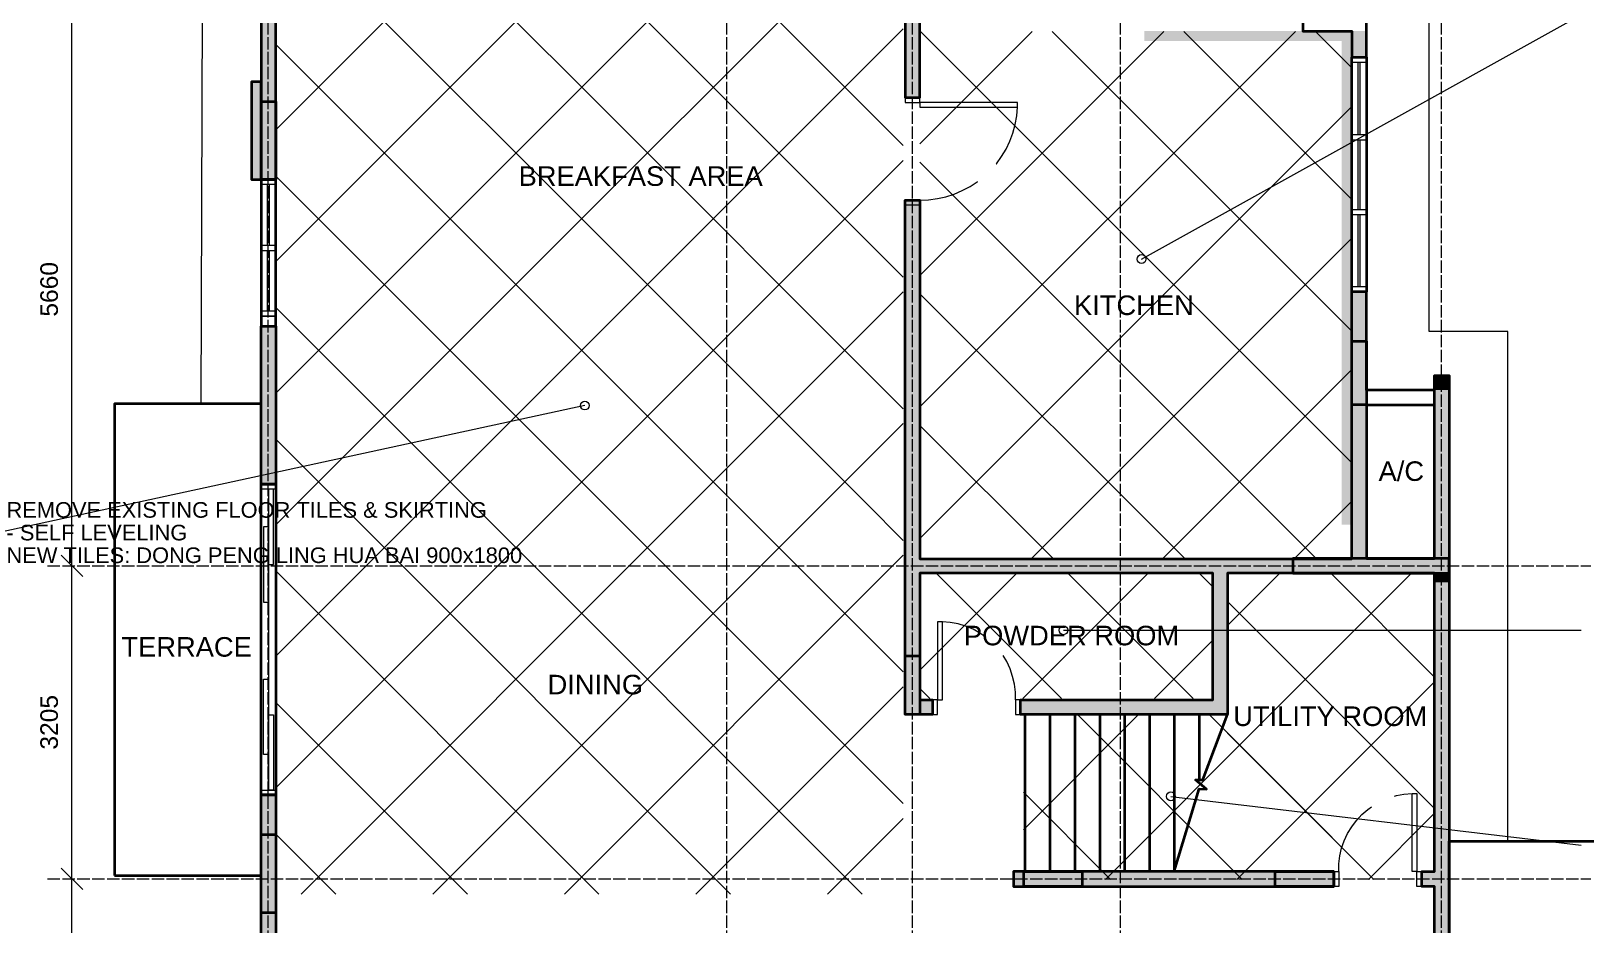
# Model space of a CAD drawing. Header units: millimetres. Extents: x 5 to 415, y 5 to 292.
# Drawn here: x 91.8 to 251, y 102.8 to 194.3 of the extents above; entities that cross this region are included whole.
import ezdxf
from ezdxf.enums import TextEntityAlignment as Align

# ---------------------------------------------------------------- set-up
doc = ezdxf.new("R2010")
doc.units = ezdxf.units.MM
doc.linetypes.add('DASHED', pattern=[1.524, 1.27, -0.254])
for name, color, linetype, lineweight in [('A-DOOR', 7, 'CONTINUOUS', 18), ('A-GRID', 8, 'DASHED', 13), ('A-WALL', 250, 'CONTINUOUS', 35), ('A-WALL-FILL', 250, 'CONTINUOUS', 0), ('A-WALL-NEW', 5, 'CONTINUOUS', 35), ('A-WIND', 7, 'CONTINUOUS', 13), ('I-DIM', 5, 'CONTINUOUS', 13), ('I-NOTE', 1, 'CONTINUOUS', 13), ('I-ROOM', 7, 'CONTINUOUS', 13)]:
    doc.layers.add(name, color=color, linetype=linetype, lineweight=lineweight)
doc.styles.get("Standard").update_dxf_attribs({"font": 'arial.ttf'})

msp = doc.modelspace()

# ---------------------------------------------------------------- hatches: boundary and pattern name
at = {"layer": 'A-WALL-FILL', "true_color": 0x4d4d4d}
h = msp.add_hatch(color=7, dxfattribs=at)
h.dxf.hatch_style = 1
h.paths.add_polyline_path([(116.86, 200.18), (115.36, 200.18), (116.86, 189.13), (116.86, 200.18)])
h = msp.add_hatch(color=7, dxfattribs=at)
h.dxf.hatch_style = 1
h.paths.add_polyline_path([(115.36, 200.18), (116.86, 189.13), (115.36, 189.13), (115.36, 200.18)])
h = msp.add_hatch(color=7, dxfattribs=at)
h.dxf.hatch_style = 1
h.paths.add_polyline_path([(182.81, 198.54), (181.29, 198.54), (182.81, 187.53), (182.81, 198.54)])
h = msp.add_hatch(color=7, dxfattribs=at)
h.dxf.hatch_style = 1
h.paths.add_polyline_path([(181.29, 198.54), (182.81, 187.53), (181.29, 187.53), (181.29, 198.54)])
h = msp.add_hatch(color=7, dxfattribs=at)
h.dxf.hatch_style = 1
h.paths.add_polyline_path([(228.51, 194.33), (227.01, 194.33), (228.51, 191.65), (228.51, 194.33)])
h = msp.add_hatch(color=7, dxfattribs=at)
h.dxf.hatch_style = 1
h.paths.add_polyline_path([(227.01, 194.33), (228.51, 191.65), (227.01, 191.65), (227.01, 194.33)])
h = msp.add_hatch(color=7, dxfattribs=at)
h.dxf.hatch_style = 1
h.paths.add_polyline_path([(115.36, 189.13), (114.37, 189.13), (115.36, 179.15), (115.36, 189.13)])
h = msp.add_hatch(color=7, dxfattribs=at)
h.dxf.hatch_style = 1
h.paths.add_polyline_path([(114.37, 189.13), (115.36, 179.15), (114.37, 179.15), (114.37, 189.13)])
h = msp.add_hatch(color=7, dxfattribs=at)
h.dxf.hatch_style = 1
h.paths.add_polyline_path([(116.86, 189.13), (115.36, 189.13), (116.86, 179.15), (116.86, 189.13)])
h = msp.add_hatch(color=7, dxfattribs=at)
h.dxf.hatch_style = 1
h.paths.add_polyline_path([(115.36, 189.13), (116.86, 179.15), (115.36, 179.15), (115.36, 189.13)])
h = msp.add_hatch(color=7, dxfattribs=at)
h.dxf.hatch_style = 1
h.paths.add_polyline_path([(116.86, 179.15), (116.86, 187.14), (115.36, 179.15), (116.86, 179.15)])
h = msp.add_hatch(color=7, dxfattribs=at)
h.dxf.hatch_style = 1
h.paths.add_polyline_path([(116.86, 187.14), (115.36, 179.15), (115.36, 187.14), (116.86, 187.14)])
h = msp.add_hatch(color=7, dxfattribs=at)
h.dxf.hatch_style = 1
h.paths.add_polyline_path([(182.81, 177.04), (181.29, 177.04), (182.81, 160.9), (182.81, 177.04)])
h = msp.add_hatch(color=7, dxfattribs=at)
h.dxf.hatch_style = 1
h.paths.add_polyline_path([(181.29, 177.04), (182.81, 160.9), (181.29, 160.9), (181.29, 177.04)])
h = msp.add_hatch(color=7, dxfattribs=at)
h.dxf.hatch_style = 1
h.paths.add_polyline_path([(228.51, 167.64), (227.01, 167.64), (228.51, 162.59), (228.51, 167.64)])
h = msp.add_hatch(color=7, dxfattribs=at)
h.dxf.hatch_style = 1
h.paths.add_polyline_path([(227.01, 167.64), (228.51, 162.59), (227.01, 162.59), (227.01, 167.64)])
h = msp.add_hatch(color=7, dxfattribs=at)
h.dxf.hatch_style = 1
h.paths.add_polyline_path([(116.86, 164.13), (115.36, 164.13), (116.86, 147.95), (116.86, 164.13)])
h = msp.add_hatch(color=7, dxfattribs=at)
h.dxf.hatch_style = 1
h.paths.add_polyline_path([(115.36, 164.13), (116.86, 147.95), (115.36, 147.95), (115.36, 164.13)])
h = msp.add_hatch(color=7, dxfattribs=at)
h.dxf.hatch_style = 1
h.paths.add_polyline_path([(228.51, 162.59), (227.01, 162.59), (228.51, 156.09), (228.51, 162.59)])
h = msp.add_hatch(color=7, dxfattribs=at)
h.dxf.hatch_style = 1
h.paths.add_polyline_path([(227.01, 162.59), (228.51, 156.09), (227.01, 156.09), (227.01, 162.59)])
h = msp.add_hatch(color=7, dxfattribs=at)
h.dxf.hatch_style = 1
h.paths.add_polyline_path([(182.81, 160.9), (181.29, 160.9), (182.81, 140.32), (182.81, 160.9)])
h = msp.add_hatch(color=7, dxfattribs=at)
h.dxf.hatch_style = 1
h.paths.add_polyline_path([(181.29, 160.9), (182.81, 140.32), (181.29, 140.32), (181.29, 160.9)])
h = msp.add_hatch(color=7, dxfattribs=at)
h.dxf.hatch_style = 1
h.paths.add_polyline_path([(236.98, 159.08), (235.48, 159.08), (236.98, 157.59), (236.98, 159.08)])
h = msp.add_hatch(color=7, dxfattribs=at)
h.dxf.hatch_style = 1
h.paths.add_polyline_path([(235.48, 159.08), (236.98, 157.59), (235.48, 157.59), (235.48, 159.08)])
h = msp.add_hatch(color=7, dxfattribs=at)
h.dxf.hatch_style = 1
h.paths.add_polyline_path([(236.98, 157.59), (235.48, 157.59), (236.98, 140.34), (236.98, 157.59)])
h = msp.add_hatch(color=7, dxfattribs=at)
h.dxf.hatch_style = 1
h.paths.add_polyline_path([(235.48, 157.59), (236.98, 140.34), (235.48, 140.34), (235.48, 157.59)])
h = msp.add_hatch(color=7, dxfattribs=at)
h.dxf.hatch_style = 1
h.paths.add_polyline_path([(228.51, 156.09), (227.01, 156.09), (228.51, 140.34), (228.51, 156.09)])
h = msp.add_hatch(color=7, dxfattribs=at)
h.dxf.hatch_style = 1
h.paths.add_polyline_path([(227.01, 156.09), (228.51, 140.34), (227.01, 140.34), (227.01, 156.09)])
h = msp.add_hatch(color=7, dxfattribs=at)
h.dxf.hatch_style = 1
h.paths.add_polyline_path([(236.98, 140.32), (181.29, 140.32), (236.98, 138.85), (236.98, 140.32)])
h = msp.add_hatch(color=7, dxfattribs=at)
h.dxf.hatch_style = 1
h.paths.add_polyline_path([(181.29, 140.32), (236.98, 138.85), (181.29, 138.85), (181.29, 140.32)])
h = msp.add_hatch(color=7, dxfattribs=at)
h.dxf.hatch_style = 1
h.paths.add_polyline_path([(236.98, 140.34), (220.99, 140.34), (236.98, 138.85), (236.98, 140.34)])
h = msp.add_hatch(color=7, dxfattribs=at)
h.dxf.hatch_style = 1
h.paths.add_polyline_path([(220.99, 140.34), (236.98, 138.85), (220.99, 138.85), (220.99, 140.34)])
h = msp.add_hatch(color=7, dxfattribs=at)
h.dxf.hatch_style = 1
h.paths.add_polyline_path([(236.98, 140.34), (227.01, 140.34), (236.98, 140.32), (236.98, 140.34)])
h = msp.add_hatch(color=7, dxfattribs=at)
h.dxf.hatch_style = 1
h.paths.add_polyline_path([(227.01, 140.34), (236.98, 140.32), (227.01, 140.32), (227.01, 140.34)])
h = msp.add_hatch(color=7, dxfattribs=at)
h.dxf.hatch_style = 1
h.paths.add_polyline_path([(182.81, 138.85), (181.29, 138.85), (182.81, 125.87), (182.81, 138.85)])
h = msp.add_hatch(color=7, dxfattribs=at)
h.dxf.hatch_style = 1
h.paths.add_polyline_path([(181.29, 138.85), (182.81, 125.87), (181.29, 125.87), (181.29, 138.85)])
h = msp.add_hatch(color=7, dxfattribs=at)
h.dxf.hatch_style = 1
h.paths.add_polyline_path([(214.29, 138.85), (212.8, 138.85), (214.29, 125.87), (214.29, 138.85)])
h = msp.add_hatch(color=7, dxfattribs=at)
h.dxf.hatch_style = 1
h.paths.add_polyline_path([(212.8, 138.85), (214.29, 125.87), (212.8, 125.87), (212.8, 138.85)])
h = msp.add_hatch(color=7, dxfattribs=at)
h.dxf.hatch_style = 1
h.paths.add_polyline_path([(236.98, 138.85), (235.48, 138.85), (236.98, 138.07), (236.98, 138.85)])
h = msp.add_hatch(color=7, dxfattribs=at)
h.dxf.hatch_style = 1
h.paths.add_polyline_path([(235.48, 138.85), (236.98, 138.07), (235.48, 138.07), (235.48, 138.85)])
h = msp.add_hatch(color=7, dxfattribs=at)
h.dxf.hatch_style = 1
h.paths.add_polyline_path([(236.98, 138.07), (235.48, 138.07), (236.98, 111.4), (236.98, 138.07)])
h = msp.add_hatch(color=7, dxfattribs=at)
h.dxf.hatch_style = 1
h.paths.add_polyline_path([(235.48, 138.07), (236.98, 111.4), (235.48, 111.4), (235.48, 138.07)])
h = msp.add_hatch(color=7, dxfattribs=at)
h.dxf.hatch_style = 1
h.paths.add_polyline_path([(181.29, 124.37), (182.81, 124.37), (181.29, 130.38), (181.29, 124.37)])
h = msp.add_hatch(color=7, dxfattribs=at)
h.dxf.hatch_style = 1
h.paths.add_polyline_path([(182.81, 124.37), (181.29, 130.38), (182.81, 130.38), (182.81, 124.37)])
h = msp.add_hatch(color=7, dxfattribs=at)
h.dxf.hatch_style = 1
h.paths.add_polyline_path([(184.11, 125.87), (181.29, 125.87), (184.11, 124.37), (184.11, 125.87)])
h = msp.add_hatch(color=7, dxfattribs=at)
h.dxf.hatch_style = 1
h.paths.add_polyline_path([(181.29, 125.87), (184.11, 124.37), (181.29, 124.37), (181.29, 125.87)])
h = msp.add_hatch(color=7, dxfattribs=at)
h.dxf.hatch_style = 1
h.paths.add_polyline_path([(214.29, 125.87), (193.1, 125.87), (214.29, 124.37), (214.29, 125.87)])
h = msp.add_hatch(color=7, dxfattribs=at)
h.dxf.hatch_style = 1
h.paths.add_polyline_path([(193.1, 125.87), (214.29, 124.37), (193.1, 124.37), (193.1, 125.87)])
h = msp.add_hatch(color=7, dxfattribs=at)
h.dxf.hatch_style = 1
h.paths.add_polyline_path([(116.86, 116.14), (115.36, 116.14), (116.86, 107.89), (116.86, 116.14)])
h = msp.add_hatch(color=7, dxfattribs=at)
h.dxf.hatch_style = 1
h.paths.add_polyline_path([(115.36, 116.14), (116.86, 107.89), (115.36, 107.89), (115.36, 116.14)])
h = msp.add_hatch(color=7, dxfattribs=at)
h.dxf.hatch_style = 1
h.paths.add_polyline_path([(116.86, 104.09), (116.86, 112.09), (115.36, 104.09), (116.86, 104.09)])
h = msp.add_hatch(color=7, dxfattribs=at)
h.dxf.hatch_style = 1
h.paths.add_polyline_path([(116.86, 112.09), (115.36, 104.09), (115.36, 112.09), (116.86, 112.09)])
h = msp.add_hatch(color=7, dxfattribs=at)
h.dxf.hatch_style = 1
h.paths.add_polyline_path([(236.98, 111.4), (235.48, 111.4), (236.98, 108.3), (236.98, 111.4)])
h = msp.add_hatch(color=7, dxfattribs=at)
h.dxf.hatch_style = 1
h.paths.add_polyline_path([(235.48, 111.4), (236.98, 108.3), (235.48, 108.3), (235.48, 111.4)])
h = msp.add_hatch(color=7, dxfattribs=at)
h.dxf.hatch_style = 1
h.paths.add_polyline_path([(225.19, 108.3), (192.37, 108.3), (225.19, 106.78), (225.19, 108.3)])
h = msp.add_hatch(color=7, dxfattribs=at)
h.dxf.hatch_style = 1
h.paths.add_polyline_path([(192.37, 108.3), (225.19, 106.78), (192.37, 106.78), (192.37, 108.3)])
h = msp.add_hatch(color=7, dxfattribs=at)
h.dxf.hatch_style = 1
h.paths.add_polyline_path([(199.43, 106.78), (199.43, 108.3), (193.43, 106.78), (199.43, 106.78)])
h = msp.add_hatch(color=7, dxfattribs=at)
h.dxf.hatch_style = 1
h.paths.add_polyline_path([(199.43, 108.3), (193.43, 106.78), (193.43, 108.3), (199.43, 108.3)])
h = msp.add_hatch(color=7, dxfattribs=at)
h.dxf.hatch_style = 1
h.paths.add_polyline_path([(225.19, 106.78), (225.19, 108.3), (219.19, 106.78), (225.19, 106.78)])
h = msp.add_hatch(color=7, dxfattribs=at)
h.dxf.hatch_style = 1
h.paths.add_polyline_path([(225.19, 108.3), (219.19, 106.78), (219.19, 108.3), (225.19, 108.3)])
h = msp.add_hatch(color=7, dxfattribs=at)
h.dxf.hatch_style = 1
h.paths.add_polyline_path([(236.98, 108.3), (234.18, 108.3), (236.98, 106.78), (236.98, 108.3)])
h = msp.add_hatch(color=7, dxfattribs=at)
h.dxf.hatch_style = 1
h.paths.add_polyline_path([(234.18, 108.3), (236.98, 106.78), (234.18, 106.78), (234.18, 108.3)])
h = msp.add_hatch(color=7, dxfattribs=at)
h.dxf.hatch_style = 1
h.paths.add_polyline_path([(116.86, 107.89), (115.36, 107.89), (116.86, 101.73), (116.86, 107.89)])
h = msp.add_hatch(color=7, dxfattribs=at)
h.dxf.hatch_style = 1
h.paths.add_polyline_path([(115.36, 107.89), (116.86, 101.73), (115.36, 101.73), (115.36, 107.89)])
h = msp.add_hatch(color=7, dxfattribs=at)
h.dxf.hatch_style = 1
h.paths.add_polyline_path([(236.98, 106.78), (235.48, 106.78), (236.98, 100.89), (236.98, 106.78)])
h = msp.add_hatch(color=7, dxfattribs=at)
h.dxf.hatch_style = 1
h.paths.add_polyline_path([(235.48, 106.78), (236.98, 100.89), (235.48, 100.89), (235.48, 106.78)])
at = {"layer": 'A-WALL-NEW'}
h = msp.add_hatch(color=5, dxfattribs=at)
h.dxf.hatch_style = 1
h.paths.add_polyline_path([(225.97, 194.33), (205.79, 194.33), (225.97, 193.33), (225.97, 194.33)])
h = msp.add_hatch(color=5, dxfattribs=at)
h.dxf.hatch_style = 1
h.paths.add_polyline_path([(205.79, 194.33), (225.97, 193.33), (205.79, 193.33), (205.79, 194.33)])
h = msp.add_hatch(color=5, dxfattribs=at)
h.dxf.hatch_style = 1
h.paths.add_polyline_path([(226.97, 194.33), (225.97, 194.33), (226.97, 143.82), (226.97, 194.33)])
h = msp.add_hatch(color=5, dxfattribs=at)
h.dxf.hatch_style = 1
h.paths.add_polyline_path([(225.97, 194.33), (226.97, 143.82), (225.97, 143.82), (225.97, 194.33)])
at = {"layer": 'I-NOTE'}
h = msp.add_hatch(dxfattribs=at)
h.set_pattern_fill('ANSI37', scale=3)
h.paths.add_polyline_path([(116.9, 146), (148.5, 146), (148.5, 195.5), (116.9, 195.5)])
h = msp.add_hatch(dxfattribs=at)
h.set_pattern_fill('ANSI37', scale=3)
h.paths.add_polyline_path([(148.5, 146), (181.1, 146), (181.1, 195.5), (148.5, 195.5)])
h = msp.add_hatch(dxfattribs=at)
h.set_pattern_fill('ANSI37', scale=3)
h.paths.add_polyline_path([(182.8, 140.4), (227, 140.4), (227, 194.3), (182.8, 194.3)])
h = msp.add_hatch(dxfattribs=at)
h.set_pattern_fill('ANSI37', scale=3)
h.paths.add_polyline_path([(116.9, 106), (181.1, 106), (181.1, 146), (116.9, 146)])
h = msp.add_hatch(dxfattribs=at)
h.set_pattern_fill('ANSI37', scale=3)
h.paths.add_polyline_path([(182.8, 126), (212.7, 126), (212.7, 138.8), (182.8, 138.8)])
h = msp.add_hatch(dxfattribs=at)
h.set_pattern_fill('ANSI37', scale=3)
h.paths.add_polyline_path([(214.3, 107.5), (235.4, 107.5), (235.4, 138.8), (214.3, 138.8)])
h = msp.add_hatch(dxfattribs=at)
h.set_pattern_fill('ANSI37', scale=3)
h.paths.add_polyline_path([(193.4, 107.5), (225, 107.5), (225, 124.4), (193.4, 124.4)])

# ---------------------------------------------------------------- linework, layer by layer
at = {"layer": 'A-DOOR'}
for points in [[(228.51, 191.65), (228.51, 167.64), (227.01, 167.64), (227.01, 191.65), (228.51, 191.65)], [(228.51, 191.15), (228.51, 191.65), (227.01, 191.65), (227.01, 191.15), (228.51, 191.15)], [(227.66, 183.72), (227.66, 191.15)], [(227.86, 183.72), (227.86, 191.15)], [(181.29, 187.53), (181.29, 187.03), (182.81, 187.03), (182.81, 187.53), (181.29, 187.53)], [(182.81, 187.03), (182.81, 186.53), (192.8, 186.53), (192.8, 187.03), (182.81, 187.03)], [(190.61, 180.73), (190.63, 180.75), (191.15, 181.49), (191.63, 182.24), (192.02, 183.07), (192.32, 183.89), (192.56, 184.76), (192.73, 185.65), (192.8, 186.53)], [(228.51, 183.22), (228.51, 183.72), (227.01, 183.72), (227.01, 183.22), (228.51, 183.22)], [(227.66, 176.05), (227.66, 183.22)], [(227.86, 176.05), (227.86, 183.22)], [(116.86, 179.15), (116.86, 165.15), (115.36, 165.15), (115.36, 179.15), (116.86, 179.15)], [(116.86, 178.65), (116.86, 179.15), (115.36, 179.15), (115.36, 178.65), (116.86, 178.65)], [(116.01, 172.39), (116.01, 178.65)], [(116.21, 172.39), (116.21, 178.65)], [(182.81, 177.04), (183.7, 177.07), (184.59, 177.2), (185.45, 177.37), (186.32, 177.65), (187.14, 178), (187.95, 178.41), (188.68, 178.91), (188.73, 178.93)], [(181.29, 177.04), (181.29, 176.55), (182.81, 176.55), (182.81, 177.04), (181.29, 177.04)], [(228.51, 175.55), (228.51, 176.05), (227.01, 176.05), (227.01, 175.55), (228.51, 175.55)], [(227.66, 168.14), (227.66, 175.55)], [(227.86, 168.14), (227.86, 175.55)], [(116.86, 171.89), (116.86, 172.39), (115.36, 172.39), (115.36, 171.89), (116.86, 171.89)], [(116.01, 165.65), (116.01, 171.89)], [(116.21, 165.65), (116.21, 171.89)], [(228.51, 167.64), (228.51, 168.14), (227.01, 168.14), (227.01, 167.64), (228.51, 167.64)], [(116.86, 165.15), (116.86, 165.65), (115.36, 165.65), (115.36, 165.15), (116.86, 165.15)], [(184.61, 125.87), (185.11, 125.87), (185.11, 133.86), (184.61, 133.86), (184.61, 125.87)], [(189.55, 132.3), (188.94, 132.72), (188.25, 133.11), (187.49, 133.41), (186.71, 133.65), (185.91, 133.8), (185.11, 133.86)], [(192.6, 125.87), (192.58, 126.67), (192.5, 127.49), (192.3, 128.27), (192.04, 129.05), (191.69, 129.79), (191.33, 130.42)], [(184.11, 124.37), (184.61, 124.37), (184.61, 125.87), (184.11, 125.87), (184.11, 124.37)], [(192.6, 124.37), (193.1, 124.37), (193.1, 125.87), (192.6, 125.87), (192.6, 124.37)], [(231.39, 116.01), (231.58, 116.08), (232.36, 116.23), (233.19, 116.29)], [(233.68, 108.3), (233.19, 108.3), (233.19, 116.29), (233.68, 116.29), (233.68, 108.3)], [(225.69, 108.3), (225.69, 109.1), (225.8, 109.9), (225.97, 110.7), (226.23, 111.46), (226.58, 112.2), (227.01, 112.89), (227.49, 113.54), (228.05, 114.15), (228.66, 114.67), (229.03, 114.93)], [(225.69, 106.78), (225.19, 106.78), (225.19, 108.3), (225.69, 108.3), (225.69, 106.78)], [(234.18, 106.78), (233.68, 106.78), (233.68, 108.3), (234.18, 108.3), (234.18, 106.78)]]:
    msp.add_lwpolyline(points, dxfattribs=at)
at = {"layer": 'A-GRID'}
for p, q in [((116.1, 37), (116.1, 272)), ((163.04, 37), (163.04, 272)), ((182.04, 37), (182.04, 272)), ((203.34, 37), (203.34, 272)), ((236.2, 37), (236.2, 272)), ((93.5, 139.6), (251.5, 139.6)), ((93.5, 107.55), (251.5, 107.55))]:
    msp.add_line(p, q, dxfattribs=at)
at = {"layer": 'A-WALL'}
for points in [[(227.01, 209.74), (227.01, 199.64), (222.01, 199.64), (222.01, 195.85), (222.01, 194.33), (227.01, 194.33), (227.01, 191.65), (228.51, 191.65), (228.51, 209.74), (227.01, 209.74)], [(181.29, 196.93), (139.26, 196.93), (139.26, 203.69), (139.26, 205.19), (136.66, 205.19), (136.66, 203.69), (137.77, 203.69), (137.77, 195.44), (181.29, 195.44), (181.29, 187.53), (182.81, 187.53), (182.81, 194.33), (182.81, 196.93)], [(115.36, 179.15), (116.86, 179.15), (116.86, 200.18), (125.87, 200.18), (125.87, 203.69), (115.36, 203.69), (115.36, 179.15), (116.86, 179.15)], [(182.81, 189.35), (182.81, 194.33)], [(227.01, 191.65), (228.51, 191.65), (228.51, 167.64), (227.01, 167.64), (227.01, 191.65)], [(115.36, 179.15), (115.36, 189.13), (114.37, 189.13), (114.37, 179.15), (115.36, 179.15)], [(116.86, 187.14), (116.86, 179.15), (115.36, 179.15), (115.36, 187.14), (116.86, 187.14)], [(115.36, 164.13), (116.86, 164.13), (116.86, 179.15), (115.36, 179.15), (115.36, 164.13)], [(235.48, 157.59), (235.48, 159.08), (236.98, 159.08), (236.98, 138.07), (235.48, 138.07), (235.48, 138.85), (214.29, 138.85), (214.29, 124.37), (212.8, 124.37), (193.1, 124.37), (193.1, 125.87), (212.8, 125.87), (212.8, 138.85), (182.81, 138.85), (182.81, 125.87), (184.11, 125.87), (184.11, 124.37), (181.29, 124.37), (181.29, 177.04), (182.81, 177.04), (182.81, 160.9), (182.81, 140.32), (227.01, 140.32), (227.01, 167.64)], [(228.51, 157.59), (228.51, 167.64)], [(116.86, 147.95), (115.36, 147.95), (115.36, 164.13), (116.86, 164.13), (116.86, 147.95)], [(228.51, 162.59), (228.51, 156.09), (227.01, 156.09), (227.01, 162.59), (228.51, 162.59)], [(235.48, 157.59), (228.51, 157.59), (228.51, 140.34), (235.48, 140.34), (235.48, 157.59)], [(228.51, 156.09), (235.48, 156.09), (235.48, 157.59), (228.51, 157.59), (228.51, 156.09)], [(100.37, 107.89), (115.36, 107.89), (115.36, 156.18), (100.37, 156.18), (100.37, 107.89)], [(116.86, 116.14), (115.36, 116.14), (115.36, 147.95), (116.86, 147.95), (116.86, 116.14)], [(236.98, 140.34), (220.99, 140.34), (220.99, 138.85), (236.98, 138.85), (236.98, 140.34)], [(235.48, 100.89), (235.48, 106.78), (234.18, 106.78), (234.18, 108.3), (235.48, 108.3), (235.48, 138.07), (236.98, 138.07), (236.98, 100.89), (235.48, 100.89)], [(181.29, 124.37), (181.29, 130.38), (182.81, 130.38), (182.81, 124.37), (181.29, 124.37)], [(193.56, 124.37), (193.56, 108.3)], [(196.09, 124.37), (196.09, 108.3)], [(198.65, 124.37), (198.65, 108.3)], [(201.21, 124.37), (201.21, 108.3)], [(203.76, 124.37), (203.76, 108.3)], [(206.3, 124.37), (206.3, 108.3)], [(208.85, 124.37), (208.85, 108.3)], [(208.85, 108.3), (211.39, 116.77), (212.13, 116.75), (211.02, 117.7), (211.76, 117.7), (214.29, 124.37)], [(211.41, 124.37), (211.39, 117.7)], [(116.86, 101.73), (115.36, 101.73), (115.36, 116.14), (116.86, 116.14), (116.86, 101.73)], [(116.86, 112.09), (116.86, 104.09), (115.36, 104.09), (115.36, 112.09), (116.86, 112.09)], [(236.98, 73.59), (236.98, 111.4), (251.97, 111.4), (251.97, 63.79), (236.98, 63.79), (236.98, 72.09)], [(225.19, 108.3), (192.37, 108.3), (192.37, 106.78), (225.19, 106.78), (225.19, 108.3)], [(199.43, 106.78), (193.43, 106.78), (193.43, 108.3), (199.43, 108.3), (199.43, 106.78)], [(225.19, 106.78), (219.19, 106.78), (219.19, 108.3), (225.19, 108.3), (225.19, 106.78)]]:
    msp.add_lwpolyline(points, dxfattribs=at)
at = {"layer": 'A-WIND'}
for points in [[(118.38, 244.67), (118.38, 206.68), (115.36, 206.68), (109.36, 206.68), (109.19, 156.18), (115.36, 156.18)], [(236.98, 111.4), (242.98, 111.4), (242.98, 157.59), (242.98, 163.59), (234.94, 163.59), (234.94, 209.5), (228.51, 209.5)], [(182.81, 198.54), (182.81, 187.53), (181.29, 187.53), (181.29, 198.54), (182.81, 198.54)], [(116.86, 116.14), (116.86, 147.95), (115.36, 147.95), (115.36, 116.14), (116.86, 116.14)], [(116.86, 147.95), (116.86, 147.45), (115.36, 147.45), (115.36, 147.95), (116.86, 147.95)], [(116.12, 147.45), (116.12, 116.64)], [(116.12, 139.73), (116.62, 139.73), (116.62, 147.45), (116.12, 147.45), (116.12, 139.73)], [(115.62, 135.88), (116.12, 135.88), (116.12, 143.59), (115.62, 143.59), (115.62, 135.88)], [(115.62, 127.99), (116.12, 127.99), (116.12, 120.28), (115.62, 120.28), (115.62, 127.99)], [(116.12, 124.33), (116.62, 124.33), (116.62, 116.64), (116.12, 116.64), (116.12, 124.33)], [(116.86, 116.64), (116.86, 116.14), (115.36, 116.14), (115.36, 116.64), (116.86, 116.64)]]:
    msp.add_lwpolyline(points, dxfattribs=at)
at = {"layer": 'I-DIM'}
for p, q in [((96, 138.1), (96, 197.7)), ((97.1, 138.5), (94.9, 140.7)), ((97.1, 138.5), (94.9, 140.7)), ((96, 106.05), (96, 141.1)), ((97.1, 106.45), (94.9, 108.65)), ((97.1, 106.45), (94.9, 108.65)), ((96, 62.35), (96, 109.05))]:
    msp.add_line(p, q, dxfattribs=at)
at = {"layer": 'I-NOTE', "color": 1}
for p, q in [((205.5, 171), (250.5, 196)), ((148.5, 156), (88.5, 143)), ((197.5, 133), (250.5, 133)), ((208.5, 116), (250.5, 111))]:
    msp.add_line(p, q, dxfattribs=at)
for centre in [(205.5, 171), (148.5, 156), (197.5, 133), (208.5, 116)]:
    msp.add_circle(centre, 0.45, dxfattribs=at)

# ---------------------------------------------------------------- texts
at = {"layer": 'I-DIM'}
for s, p in [('5660', (95.1, 167.9)), ('3205', (95.1, 123.58))]:
    msp.add_text(s, height=1.8, rotation=90, dxfattribs=at).set_placement(p, align=Align.BOTTOM_CENTER)
at = {"layer": 'I-NOTE', "color": 1}
for s, p in [('REMOVE EXISTING FLOOR TILES & SKIRTING', (89.3, 145.32)), ('- SELF LEVELING', (89.3, 143)), ('NEW TILES: DONG PENG LING HUA BAI 900x1800', (89.3, 140.68))]:
    msp.add_text(s, height=1.6, dxfattribs=at).set_placement(p, align=Align.MIDDLE_LEFT)
at = {"layer": 'I-ROOM'}
for s, p in [('BREAKFAST AREA', (154.22, 179.49)), ('KITCHEN', (204.71, 166.27)), ('A/C', (232.09, 149.29)), ('TERRACE', (107.74, 131.3)), ('POWDER ROOM', (198.33, 132.46)), ('DINING', (149.58, 127.44)), ('UTILITY ROOM', (224.81, 124.2))]:
    msp.add_text(s, height=2, dxfattribs=at).set_placement(p, align=Align.MIDDLE_CENTER)

doc.saveas('drawing.dxf')
